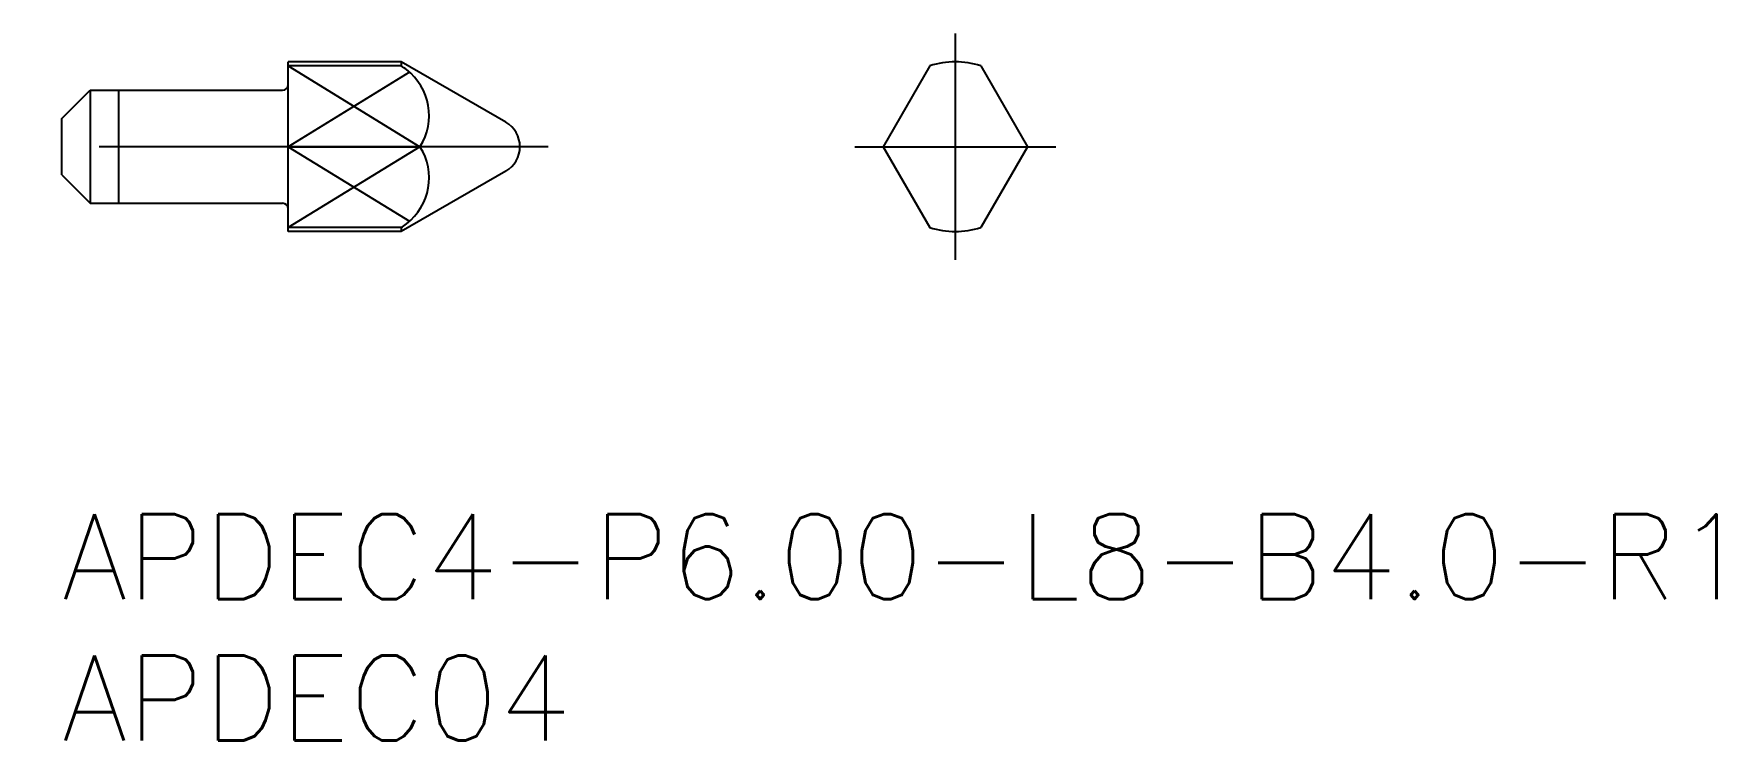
# Model space of a CAD drawing. Extents: x -1 to 58.5, y -8 to 17.
import ezdxf

# ---------------------------------------------------------------- set-up
doc = ezdxf.new("R2010")
doc.units = 0
doc.header["$LTSCALE"] = 0.5
doc.linetypes.add('CENTER', pattern=[50.8, 31.75, -6.35, 6.35, -6.35])
for name, color, linetype in [('MSM_CENTER', 1, 'CENTER'), ('MSM_CONTINUOUS', 7, 'CONTINUOUS'), ('MSM_NARROW', 5, 'CONTINUOUS'), ('MSM_PART_NUMBER', 7, 'CONTINUOUS')]:
    doc.layers.add(name, color=color, linetype=linetype)
doc.styles.get("Standard").update_dxf_attribs({"font": 'txt.shx', "height": 1, "bigfont": 'bigfont.shx'})

# ---------------------------------------------------------------- blocks, each defined once
blk = doc.blocks.new('*U16')
at = {"layer": 'MSM_PART_NUMBER'}
blk.add_text('APDEC4-P6.00-L8-B4.0-R1', height=3, dxfattribs=at).set_placement((0, -3))
blk = doc.blocks.new('*U17')
at = {"layer": 'MSM_PART_NUMBER'}
blk.add_text('APDEC04', height=3, dxfattribs=at).set_placement((0, -8))

msp = doc.modelspace()

# ---------------------------------------------------------------- linework, layer by layer
at = {"layer": 'MSM_CENTER'}
for p, q in [((31.587, 17), (31.587, 9)), ((17.196, 13), (-1, 13)), ((28.034, 13), (35.139, 13))]:
    msp.add_line(p, q, dxfattribs=at)
at = {"layer": 'MSM_CONTINUOUS'}
for p, q in [((8, 10), (8, 16)), ((12, 16), (8, 16)), ((12, 15.862), (8, 15.862)), ((15.696, 13.866), (12, 16)), ((30.687, 15.862), (29.034, 13)), ((32.487, 15.862), (34.139, 13)), ((0, 14), (1, 15)), ((1, 15), (7.8, 15)), ((1, 15), (1, 11)), ((0, 12), (0, 14)), ((8, 13), (12.659, 13)), ((29.034, 13), (30.687, 10.138)), ((34.139, 13), (32.487, 10.138)), ((0, 12), (1, 11)), ((15.696, 12.134), (12, 10)), ((1, 11), (7.8, 11)), ((12, 10.138), (8, 10.138)), ((12, 10), (8, 10))]:
    msp.add_line(p, q, dxfattribs=at)
for centre, radius, start, end in [((8.679, 11.151), 5.764, 52.56034, 54.81687), ((10.941, 14.105), 2.043, 327.25403, 52.56034), ((31.587, 13), 3, 72.5424, 107.4576), ((7.8, 15.2), 0.2, 270, 0), ((15.196, 13), 1, 300, 60), ((10.941, 11.895), 2.043, 307.43966, 32.74597), ((7.8, 10.8), 0.2, 0, 90), ((8.679, 14.849), 5.764, 305.18313, 307.43966), ((31.587, 13), 3, 252.5424, 287.4576)]:
    msp.add_arc(centre, radius, start, end, dxfattribs=at)
at = {"layer": 'MSM_NARROW'}
for p, q in [((8, 15.862), (12.659, 13)), ((12.293, 15.637), (8, 13)), ((12, 15.98), (12, 15.862)), ((2, 15), (2, 11)), ((12.659, 13), (8, 10.138)), ((8, 13), (12.293, 10.363)), ((12, 10.138), (12, 10.03))]:
    msp.add_line(p, q, dxfattribs=at)

# ---------------------------------------------------------------- block references
at = {"layer": 'MSM_CONTINUOUS'}
for name in ['*U16', '*U17']:
    msp.add_blockref(name, (0, 0), dxfattribs=at)

doc.saveas('drawing.dxf')
